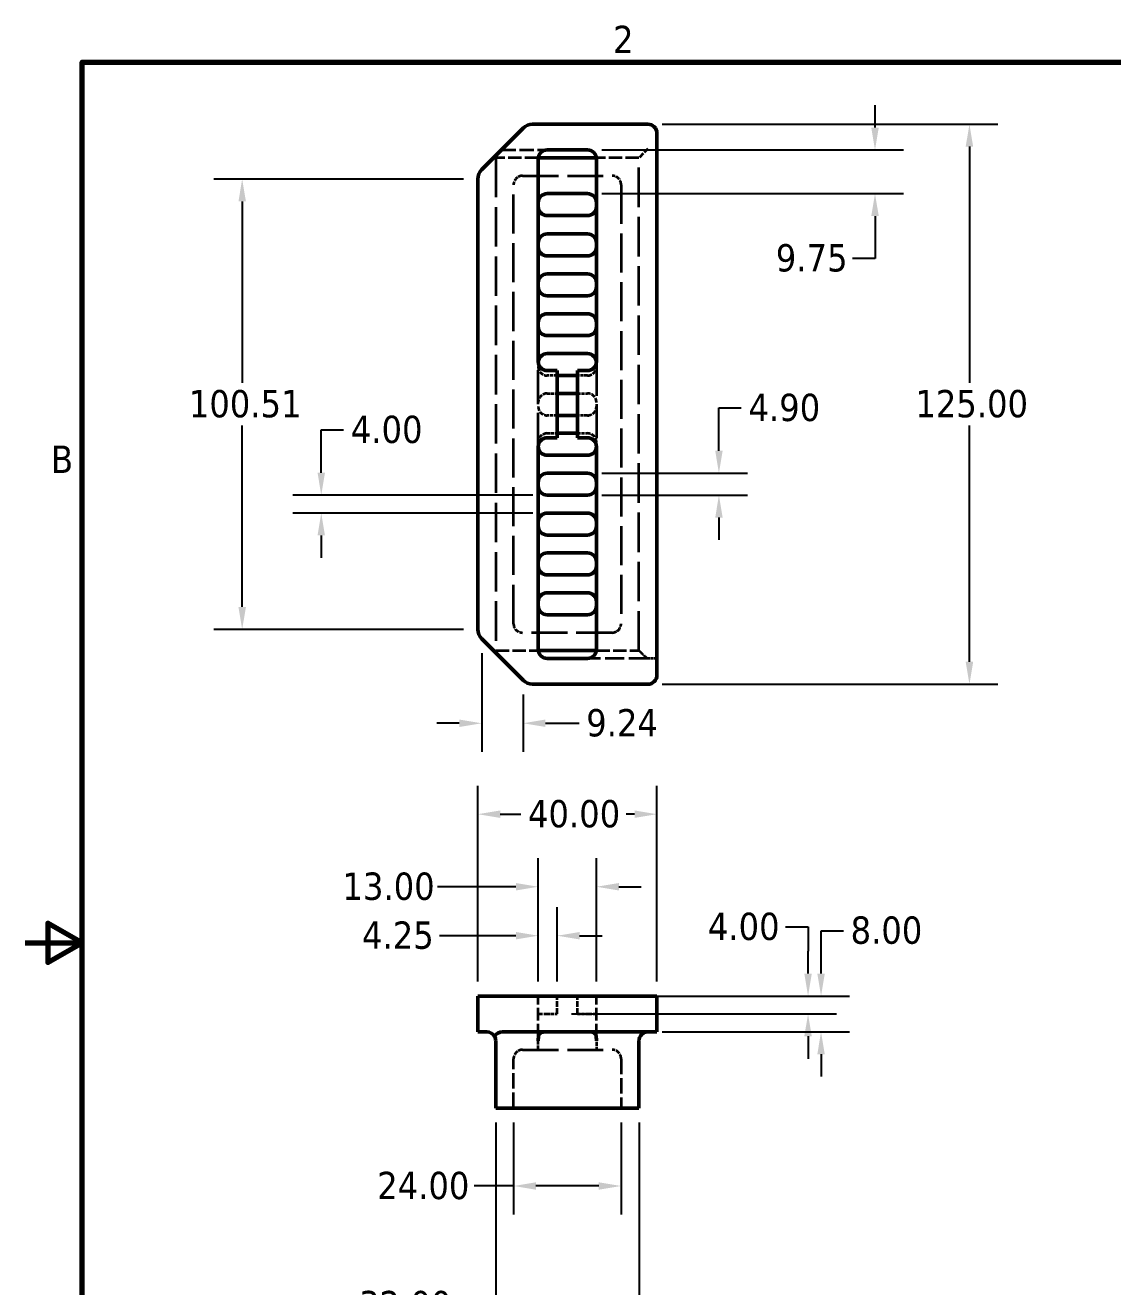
# Model space of a CAD drawing. Header units: millimetres. Extents: x 7 to 3404, y -138 to 425.
# Drawn here: x 6.6 to 249.5, y 139.1 to 420.7 of the extents above; entities that cross this region are included whole.
import ezdxf

# ---------------------------------------------------------------- set-up
doc = ezdxf.new("R2010")
doc.units = ezdxf.units.MM
doc.header["$LTSCALE"] = 2
doc.linetypes.add('DASHED', pattern=[0.2067, 0.1654, -0.0413])
for name, color, linetype, lineweight in [('Border (ANSI)', 7, 'Continuous', 70), ('Dimension (ANSI)', 7, 'Continuous', 25), ('Hidden (ANSI)', 7, 'DASHED', 35), ('Visible (ANSI)', 7, 'Continuous', 50)]:
    doc.layers.add(name, color=color, linetype=linetype, lineweight=lineweight)
doc.styles.add('Note Text (ANSI)', font='tahoma.ttf')
doc.dimstyles.new('1P13 - mm (ANSI)', dxfattribs={"dimscale": 2, "dimtxt": 3.048, "dimasz": 2.5, "dimexe": 3.175, "dimexo": 1.6002, "dimgap": 0.8, "dimtad": 0, "dimtih": 1, "dimtoh": 1, "dimrnd": 1e-08, "dimzin": 4, "dimdsep": 46, "dimtxsty": 'Note Text (ANSI)', "dimcen": 0.09, "dimdle": 10, "dimclrd": 256, "dimclre": 256, "dimclrt": 256, "dimadec": 1, "dimazin": 1, "dimtfac": 1, "dimtofl": 0, "dimtmove": 0, "dimatfit": 3, "dimfxl": 1, "dimtolj": 1, "dimtzin": 4, "dimlwd": -1, "dimlwe": -1, "dimarcsym": 0})

# ---------------------------------------------------------------- blocks, each defined once
blk = doc.blocks.new('Borders Default Border')
at = {"layer": 'Border (ANSI)', "flags": 128}
for points in [[(9.65, 9.65), (9.65, 206.25), (269.75, 206.25), (269.75, 9.65), (9.65, 9.65)], [(3.3, 107.95), (9.65, 107.95), (5.84, 110.15), (5.84, 105.75), (9.65, 107.95)]]:
    blk.add_lwpolyline(points, dxfattribs=at)
at = {"layer": 'Border (ANSI)', "char_height": 3.05, "attachment_point": 7, "style": 'Note Text (ANSI)'}
for s, insert in [('2', (68.93, 207.26)), ('B', (6.18, 160.4))]:
    blk.add_mtext(s, dxfattribs=dict(at, insert=insert))
blk = doc.blocks.new('*D12')
at = {"layer": 'Defpoints', "color": 0, "transparency": 16777216}
for p in [(145.66, 204.04), (145.66, 196.04), (184.31, 196.04)]:
    blk.add_point(p, dxfattribs=at)
at = {"layer": 'Dimension (ANSI)', "transparency": 16777216}
for p, q in [((184.31, 209.04), (184.31, 218.62)), ((184.31, 218.62), (189.31, 218.62)), ((148.86, 204.04), (190.66, 204.04)), ((148.86, 196.04), (190.66, 196.04)), ((184.31, 191.04), (184.31, 186.04))]:
    blk.add_line(p, q, dxfattribs=at)
for points in [[(183.48, 209.04), (185.14, 209.04), (184.31, 204.04)], [(183.48, 191.04), (185.14, 191.04), (184.31, 196.04)]]:
    blk.add_solid(points, dxfattribs=at)
at = {"layer": 'Dimension (ANSI)', "transparency": 16777216, "insert": (190.91, 221.8), "char_height": 6.096, "attachment_point": 1, "style": 'Note Text (ANSI)'}
blk.add_mtext('\\A1;8.00', dxfattribs=at)
blk = doc.blocks.new('*D13')
at = {"layer": 'Defpoints', "color": 0, "transparency": 16777216}
for p in [(125.41, 204.04), (181.41, 204.04), (125.41, 200.04)]:
    blk.add_point(p, dxfattribs=at)
at = {"layer": 'Dimension (ANSI)', "transparency": 16777216}
for p, q in [((176.41, 219.46), (181.41, 219.46)), ((181.41, 219.46), (181.41, 214.04)), ((181.41, 209.04), (181.41, 214.04)), ((128.61, 204.04), (187.76, 204.04)), ((128.61, 200.04), (187.76, 200.04)), ((181.41, 195.04), (181.41, 190.04))]:
    blk.add_line(p, q, dxfattribs=at)
for points in [[(180.57, 209.04), (182.24, 209.04), (181.41, 204.04)], [(180.57, 195.04), (182.24, 195.04), (181.41, 200.04)]]:
    blk.add_solid(points, dxfattribs=at)
at = {"layer": 'Dimension (ANSI)', "transparency": 16777216, "insert": (159.04, 222.64), "char_height": 6.096, "attachment_point": 1, "style": 'Note Text (ANSI)'}
blk.add_mtext('\\A1;4.00', dxfattribs=at)
blk = doc.blocks.new('*D14')
at = {"layer": 'Defpoints', "color": 0, "transparency": 16777216}
for p in [(147.66, 244.62), (107.66, 204.04), (147.66, 204.04)]:
    blk.add_point(p, dxfattribs=at)
at = {"layer": 'Dimension (ANSI)', "transparency": 16777216}
for p, q in [((107.66, 207.24), (107.66, 250.97)), ((147.66, 207.24), (147.66, 250.97)), ((112.66, 244.62), (117.27, 244.62)), ((142.66, 244.62), (140.81, 244.62))]:
    blk.add_line(p, q, dxfattribs=at)
for points in [[(112.66, 245.46), (112.66, 243.79), (107.66, 244.62)], [(142.66, 245.46), (142.66, 243.79), (147.66, 244.62)]]:
    blk.add_solid(points, dxfattribs=at)
at = {"layer": 'Dimension (ANSI)', "transparency": 16777216, "insert": (118.87, 247.79), "char_height": 6.096, "attachment_point": 1, "style": 'Note Text (ANSI)'}
blk.add_mtext('\\A1;40.00', dxfattribs=at)
blk = doc.blocks.new('*D15')
at = {"layer": 'Defpoints', "color": 0, "transparency": 16777216}
for p in [(115.66, 179.04), (139.66, 179.04), (139.66, 161.63)]:
    blk.add_point(p, dxfattribs=at)
at = {"layer": 'Dimension (ANSI)', "transparency": 16777216}
for p, q in [((115.66, 175.84), (115.66, 155.28)), ((139.66, 175.84), (139.66, 155.28)), ((115.66, 161.63), (106.86, 161.63)), ((134.66, 161.63), (120.66, 161.63))]:
    blk.add_line(p, q, dxfattribs=at)
for points in [[(120.66, 162.46), (120.66, 160.8), (115.66, 161.63)], [(134.66, 162.46), (134.66, 160.8), (139.66, 161.63)]]:
    blk.add_solid(points, dxfattribs=at)
at = {"layer": 'Dimension (ANSI)', "transparency": 16777216, "insert": (85.2, 164.8), "char_height": 6.096, "attachment_point": 1, "style": 'Note Text (ANSI)'}
blk.add_mtext('\\A1;24.00', dxfattribs=at)
blk = doc.blocks.new('*D16')
at = {"layer": 'Defpoints', "color": 0, "transparency": 16777216}
for p in [(111.66, 179.04), (143.66, 179.04), (143.66, 135.04)]:
    blk.add_point(p, dxfattribs=at)
at = {"layer": 'Dimension (ANSI)', "transparency": 16777216}
for p, q in [((111.66, 175.84), (111.66, 128.69)), ((143.66, 175.84), (143.66, 128.69)), ((111.66, 135.04), (102.88, 135.04)), ((138.66, 135.04), (116.66, 135.04))]:
    blk.add_line(p, q, dxfattribs=at)
for points in [[(116.66, 135.87), (116.66, 134.2), (111.66, 135.04)], [(138.66, 135.87), (138.66, 134.2), (143.66, 135.04)]]:
    blk.add_solid(points, dxfattribs=at)
at = {"layer": 'Dimension (ANSI)', "transparency": 16777216, "insert": (81.17, 138.21), "char_height": 6.096, "attachment_point": 1, "style": 'Note Text (ANSI)'}
blk.add_mtext('\\A1;32.00', dxfattribs=at)
blk = doc.blocks.new('*D17')
at = {"layer": 'Defpoints', "color": 0, "transparency": 16777216}
for p in [(134.16, 228.43), (121.16, 204.04), (134.16, 204.04)]:
    blk.add_point(p, dxfattribs=at)
at = {"layer": 'Dimension (ANSI)', "transparency": 16777216}
for p, q in [((121.16, 207.24), (121.16, 234.78)), ((134.16, 207.24), (134.16, 234.78)), ((116.16, 228.43), (98.63, 228.43)), ((139.16, 228.43), (144.16, 228.43))]:
    blk.add_line(p, q, dxfattribs=at)
for points in [[(116.16, 229.26), (116.16, 227.59), (121.16, 228.43)], [(139.16, 229.26), (139.16, 227.59), (134.16, 228.43)]]:
    blk.add_solid(points, dxfattribs=at)
at = {"layer": 'Dimension (ANSI)', "transparency": 16777216, "insert": (77.45, 231.6), "char_height": 6.096, "attachment_point": 1, "style": 'Note Text (ANSI)'}
blk.add_mtext('\\A1;13.00', dxfattribs=at)
blk = doc.blocks.new('*D18')
at = {"layer": 'Defpoints', "color": 0, "transparency": 16777216}
for p in [(145.66, 398.64), (145.66, 273.64), (217.45, 273.64)]:
    blk.add_point(p, dxfattribs=at)
at = {"layer": 'Dimension (ANSI)', "transparency": 16777216}
for p, q in [((148.86, 398.64), (223.8, 398.64)), ((217.45, 393.64), (217.45, 340.92)), ((217.45, 278.64), (217.45, 331.37)), ((148.86, 273.64), (223.8, 273.64))]:
    blk.add_line(p, q, dxfattribs=at)
for points in [[(216.61, 393.64), (218.28, 393.64), (217.45, 398.64)], [(216.61, 278.64), (218.28, 278.64), (217.45, 273.64)]]:
    blk.add_solid(points, dxfattribs=at)
at = {"layer": 'Dimension (ANSI)', "transparency": 16777216, "insert": (205.37, 339.32), "char_height": 6.096, "attachment_point": 1, "style": 'Note Text (ANSI)'}
blk.add_mtext('\\A1;125.00', dxfattribs=at)
blk = doc.blocks.new('*D19')
at = {"layer": 'Defpoints', "color": 0, "transparency": 16777216}
for p in [(121.16, 217.5), (121.16, 204.04), (125.41, 204.04)]:
    blk.add_point(p, dxfattribs=at)
at = {"layer": 'Dimension (ANSI)', "transparency": 16777216}
for p, q in [((121.16, 207.24), (121.16, 223.85)), ((125.41, 207.24), (125.41, 223.85)), ((116.16, 217.5), (99.08, 217.5)), ((130.41, 217.5), (135.41, 217.5))]:
    blk.add_line(p, q, dxfattribs=at)
for points in [[(116.16, 218.33), (116.16, 216.67), (121.16, 217.5)], [(130.41, 218.33), (130.41, 216.67), (125.41, 217.5)]]:
    blk.add_solid(points, dxfattribs=at)
at = {"layer": 'Dimension (ANSI)', "transparency": 16777216, "insert": (81.81, 220.68), "char_height": 6.096, "attachment_point": 1, "style": 'Note Text (ANSI)'}
blk.add_mtext('\\A1;4.25', dxfattribs=at)
blk = doc.blocks.new('*D20')
at = {"layer": 'Defpoints', "color": 0, "transparency": 16777216}
for p in [(107.66, 386.4), (55.05, 285.88), (107.66, 285.88)]:
    blk.add_point(p, dxfattribs=at)
at = {"layer": 'Dimension (ANSI)', "transparency": 16777216}
for p, q in [((104.46, 386.4), (48.7, 386.4)), ((55.05, 381.4), (55.05, 340.91)), ((55.05, 290.88), (55.05, 331.37)), ((104.46, 285.88), (48.7, 285.88))]:
    blk.add_line(p, q, dxfattribs=at)
for points in [[(54.22, 381.4), (55.89, 381.4), (55.05, 386.4)], [(54.22, 290.88), (55.89, 290.88), (55.05, 285.88)]]:
    blk.add_solid(points, dxfattribs=at)
at = {"layer": 'Dimension (ANSI)', "transparency": 16777216, "insert": (43.14, 339.31), "char_height": 6.096, "attachment_point": 1, "style": 'Note Text (ANSI)'}
blk.add_mtext('\\A1;100.51', dxfattribs=at)
blk = doc.blocks.new('*D21')
at = {"layer": 'Defpoints', "color": 0, "transparency": 16777216}
for p in [(132.16, 320.74), (132.16, 315.84), (161.51, 315.84)]:
    blk.add_point(p, dxfattribs=at)
at = {"layer": 'Dimension (ANSI)', "transparency": 16777216}
for p, q in [((161.51, 325.74), (161.51, 335.3)), ((161.51, 335.3), (166.51, 335.3)), ((135.36, 320.74), (167.86, 320.74)), ((135.36, 315.84), (167.86, 315.84)), ((161.51, 310.84), (161.51, 305.84))]:
    blk.add_line(p, q, dxfattribs=at)
for points in [[(160.68, 325.74), (162.34, 325.74), (161.51, 320.74)], [(160.68, 310.84), (162.34, 310.84), (161.51, 315.84)]]:
    blk.add_solid(points, dxfattribs=at)
at = {"layer": 'Dimension (ANSI)', "transparency": 16777216, "insert": (168.11, 338.48), "char_height": 6.096, "attachment_point": 1, "style": 'Note Text (ANSI)'}
blk.add_mtext('\\A1;4.90', dxfattribs=at)
blk = doc.blocks.new('*D22')
at = {"layer": 'Defpoints', "color": 0, "transparency": 16777216}
for p in [(123.16, 315.84), (72.71, 311.84), (123.16, 311.84)]:
    blk.add_point(p, dxfattribs=at)
at = {"layer": 'Dimension (ANSI)', "transparency": 16777216}
for p, q in [((72.71, 320.84), (72.71, 330.4)), ((72.71, 330.4), (77.71, 330.4)), ((119.96, 315.84), (66.36, 315.84)), ((119.96, 311.84), (66.36, 311.84)), ((72.71, 306.84), (72.71, 301.84))]:
    blk.add_line(p, q, dxfattribs=at)
for points in [[(71.88, 320.84), (73.54, 320.84), (72.71, 315.84)], [(71.88, 306.84), (73.54, 306.84), (72.71, 311.84)]]:
    blk.add_solid(points, dxfattribs=at)
at = {"layer": 'Dimension (ANSI)', "transparency": 16777216, "insert": (79.31, 333.58), "char_height": 6.096, "attachment_point": 1, "style": 'Note Text (ANSI)'}
blk.add_mtext('\\A1;4.00', dxfattribs=at)
blk = doc.blocks.new('*D23')
at = {"layer": 'Defpoints', "color": 0, "transparency": 16777216}
for p in [(132.16, 392.89), (132.16, 383.14), (196.36, 383.14)]:
    blk.add_point(p, dxfattribs=at)
at = {"layer": 'Dimension (ANSI)', "transparency": 16777216}
for p, q in [((196.36, 397.89), (196.36, 402.89)), ((135.36, 392.89), (202.71, 392.89)), ((135.36, 383.14), (202.71, 383.14)), ((196.36, 378.14), (196.36, 368.7)), ((196.36, 368.7), (191.36, 368.7))]:
    blk.add_line(p, q, dxfattribs=at)
for points in [[(195.53, 397.89), (197.2, 397.89), (196.36, 392.89)], [(195.53, 378.14), (197.2, 378.14), (196.36, 383.14)]]:
    blk.add_solid(points, dxfattribs=at)
at = {"layer": 'Dimension (ANSI)', "transparency": 16777216, "insert": (174.21, 371.87), "char_height": 6.096, "attachment_point": 1, "style": 'Note Text (ANSI)'}
blk.add_mtext('\\A1;9.75', dxfattribs=at)
blk = doc.blocks.new('*D25')
at = {"layer": 'Defpoints', "color": 0, "transparency": 16777216}
for p in [(108.54, 283.76), (117.78, 274.52), (108.54, 264.92)]:
    blk.add_point(p, dxfattribs=at)
at = {"layer": 'Dimension (ANSI)', "transparency": 16777216}
for p, q in [((108.54, 280.56), (108.54, 258.57)), ((117.78, 271.32), (117.78, 258.57)), ((103.54, 264.92), (98.54, 264.92)), ((122.78, 264.92), (130.28, 264.92))]:
    blk.add_line(p, q, dxfattribs=at)
for points in [[(103.54, 265.75), (103.54, 264.09), (108.54, 264.92)], [(122.78, 265.75), (122.78, 264.09), (117.78, 264.92)]]:
    blk.add_solid(points, dxfattribs=at)
at = {"layer": 'Dimension (ANSI)', "transparency": 16777216, "insert": (131.88, 268.09), "char_height": 6.096, "attachment_point": 1, "style": 'Note Text (ANSI)'}
blk.add_mtext('\\A1;9.24', dxfattribs=at)

msp = doc.modelspace()

# ---------------------------------------------------------------- linework, layer by layer
at = {"layer": 'Hidden (ANSI)', "ltscale": 9.76147}
for p, q in [((112.907, 392.892), (123.157, 392.892)), ((123.157, 196.022), (112.907, 196.022))]:
    msp.add_line(p, q, dxfattribs=at)
at = {"layer": 'Hidden (ANSI)', "ltscale": 3.638059}
msp.add_line((145.657, 393.142), (143.657, 391.142), dxfattribs=at)
at = {"layer": 'Hidden (ANSI)', "ltscale": 26.608612}
for p, q in [((111.657, 391.142), (111.657, 281.142)), ((143.657, 281.142), (143.657, 391.142))]:
    msp.add_line(p, q, dxfattribs=at)
at = {"layer": 'Hidden (ANSI)', "ltscale": 9.062206}
for p, q in [((121.172, 391.142), (111.657, 391.142)), ((134.141, 281.142), (143.657, 281.142))]:
    msp.add_line(p, q, dxfattribs=at)
at = {"layer": 'Hidden (ANSI)', "ltscale": 9.062148}
for p, q in [((143.657, 391.142), (134.141, 391.142)), ((111.657, 281.142), (121.172, 281.142))]:
    msp.add_line(p, q, dxfattribs=at)
at = {"layer": 'Hidden (ANSI)', "ltscale": 24.189648}
for p, q in [((117.657, 387.142), (137.657, 387.142)), ((137.657, 285.142), (117.657, 285.142)), ((117.657, 192.038), (137.657, 192.038))]:
    msp.add_line(p, q, dxfattribs=at)
at = {"layer": 'Hidden (ANSI)', "ltscale": 26.339838}
for p, q in [((115.657, 287.142), (115.657, 385.142)), ((139.657, 385.142), (139.657, 287.142))]:
    msp.add_line(p, q, dxfattribs=at)
at = {"layer": 'Hidden (ANSI)', "ltscale": 22.980164}
for p, q in [((121.157, 326.642), (121.157, 345.642)), ((134.157, 345.642), (134.157, 326.642))]:
    msp.add_line(p, q, dxfattribs=at)
at = {"layer": 'Hidden (ANSI)', "ltscale": 2.142684}
for p, q in [((125.407, 342.542), (123.157, 342.542)), ((132.157, 342.542), (129.907, 342.542)), ((123.157, 338.542), (125.407, 338.542)), ((129.907, 338.542), (132.157, 338.542)), ((125.407, 333.642), (123.157, 333.642)), ((132.157, 333.642), (129.907, 333.642)), ((123.157, 329.642), (125.407, 329.642)), ((129.907, 329.642), (132.157, 329.642)), ((123.157, 200.038), (125.407, 200.038)), ((129.907, 200.038), (132.157, 200.038))]:
    msp.add_line(p, q, dxfattribs=at)
at = {"layer": 'Hidden (ANSI)', "ltscale": 1.000103}
msp.add_line((111.657, 281.142), (111.407, 280.892), dxfattribs=at)
at = {"layer": 'Hidden (ANSI)', "ltscale": 12.856602}
msp.add_line((145.657, 279.392), (132.157, 279.392), dxfattribs=at)
at = {"layer": 'Hidden (ANSI)', "ltscale": 1.904597}
msp.add_line((147.657, 279.392), (145.657, 279.392), dxfattribs=at)
at = {"layer": 'Hidden (ANSI)', "ltscale": 8.601275}
for p, q in [((121.157, 195.006), (121.157, 204.038)), ((134.157, 195.006), (134.157, 204.038))]:
    msp.add_line(p, q, dxfattribs=at)
at = {"layer": 'Hidden (ANSI)', "ltscale": 3.809293}
for p, q in [((125.407, 200.038), (125.407, 204.038)), ((129.907, 200.038), (129.907, 204.038))]:
    msp.add_line(p, q, dxfattribs=at)
at = {"layer": 'Hidden (ANSI)', "ltscale": 2.991791}
for p, q in [((121.157, 200.038), (123.157, 200.038)), ((132.157, 200.038), (134.157, 200.038))]:
    msp.add_line(p, q, dxfattribs=at)
at = {"layer": 'Hidden (ANSI)', "ltscale": 0.014839}
for p, q in [((112.907, 196.022), (112.907, 196.038)), ((121.172, 194.038), (121.172, 194.053))]:
    msp.add_line(p, q, dxfattribs=at)
at = {"layer": 'Hidden (ANSI)', "ltscale": 0.237987}
msp.add_line((112.907, 196.038), (113.157, 196.038), dxfattribs=at)
at = {"layer": 'Hidden (ANSI)', "ltscale": 2.826704}
for p, q in [((121.157, 192.038), (121.157, 195.006)), ((134.157, 195.006), (134.157, 192.038))]:
    msp.add_line(p, q, dxfattribs=at)
at = {"layer": 'Hidden (ANSI)', "ltscale": 10.475731}
for p, q in [((115.657, 179.038), (115.657, 190.038)), ((139.657, 190.038), (139.657, 179.038))]:
    msp.add_line(p, q, dxfattribs=at)
at = {"layer": 'Hidden (ANSI)', "ltscale": 2.991791}
for centre, start, end in [((117.657, 385.142), 90, 180), ((137.657, 385.142), 0, 90), ((123.157, 344.542), 180, 270), ((132.157, 344.542), 270, 0), ((123.157, 336.542), 90, 180), ((132.157, 336.542), 0, 90), ((123.157, 335.642), 180, 270), ((132.157, 335.642), 270, 0), ((123.157, 327.642), 90, 180), ((132.157, 327.642), 0, 90), ((117.657, 287.142), 180, 270), ((137.657, 287.142), 270, 0), ((117.657, 190.038), 90, 180), ((137.657, 190.038), 0, 90)]:
    msp.add_arc(centre, 2, start, end, dxfattribs=at)
at = {"layer": 'Hidden (ANSI)', "ltscale": 0.095175}
for centre, start, end in [((123.157, 345.442), 177.13402, 180), ((132.157, 345.442), 0, 2.86598)]:
    msp.add_arc(centre, 2, start, end, dxfattribs=at)
at = {"layer": 'Hidden (ANSI)', "ltscale": 0.047522}
for centre, start, end in [((123.157, 326.742), 180, 181.43254), ((132.157, 326.742), 358.56746, 0)]:
    msp.add_arc(centre, 2, start, end, dxfattribs=at)
at = {"layer": 'Hidden (ANSI)', "ltscale": 2.310223}
msp.add_arc((113.157, 194.053), 2, 97.18076, 151.30281, dxfattribs=at)
at = {"layer": 'Hidden (ANSI)', "ltscale": 0.992593}
msp.add_open_spline([(111.657, 391.142), (111.656, 391.142), (111.649, 391.147), (111.619, 391.176), (111.588, 391.206), (111.507, 391.285), (111.458, 391.333), (111.402, 391.387)], degree=3, knots=[2.64092529, 2.64092529, 2.64092529, 2.64092529, 2.66693435, 2.66693435, 2.70542433, 2.70542433, 2.74160045, 2.74160045, 2.74160045, 2.74160045], dxfattribs=at)
at = {"layer": 'Hidden (ANSI)', "ltscale": 3.487703}
msp.add_open_spline([(143.657, 281.142), (143.657, 281.142), (143.664, 281.136), (143.694, 281.107), (143.725, 281.077), (143.851, 280.955), (143.979, 280.829), (144.334, 280.482), (144.6, 280.221), (144.989, 279.851), (145.117, 279.731), (145.304, 279.572), (145.364, 279.522), (145.461, 279.457), (145.494, 279.438), (145.567, 279.405), (145.607, 279.392), (145.657, 279.392)], degree=3, knots=[2.64092529, 2.64092529, 2.64092529, 2.64092529, 2.66693435, 2.66693435, 2.70542433, 2.70542433, 2.7824043, 2.7824043, 2.90171673, 2.90171673, 2.96137294, 2.96137294, 2.99120104, 2.99120104, 3.0061151, 3.0061151, 3.02102915, 3.02102915, 3.02102915, 3.02102915], dxfattribs=at)
at = {"layer": 'Hidden (ANSI)', "ltscale": 0.962459}
for points, knots in [([(121.172, 194.038), (121.172, 194.311), (121.162, 194.601), (121.157, 194.911), (121.157, 194.959), (121.157, 195.006)], [1.314321376, 1.314321376, 1.314321376, 1.314321376, 1.396440618, 1.396440618, 1.411700735, 1.411700735, 1.411700735, 1.411700735]), ([(134.157, 195.006), (134.157, 194.959), (134.156, 194.911), (134.151, 194.601), (134.141, 194.311), (134.141, 194.038)], [0.340727766, 0.340727766, 0.340727766, 0.340727766, 0.355987884, 0.355987884, 0.438107125, 0.438107125, 0.438107125, 0.438107125])]:
    msp.add_open_spline(points, degree=3, knots=knots, dxfattribs=at)
at = {"layer": 'Hidden (ANSI)', "ltscale": 3.801475}
for points, knots in [([(123.157, 196.038), (122.873, 196.038), (122.574, 196.033), (122.041, 195.976), (121.808, 195.921), (121.488, 195.719), (121.367, 195.556), (121.242, 195.208), (121.21, 194.996), (121.176, 194.535), (121.172, 194.286), (121.172, 194.053)], [0, 0, 0, 0, 0.0851006, 0.0851006, 0.17020121, 0.17020121, 0.24465203, 0.24465203, 0.31446008, 0.31446008, 0.38426813, 0.38426813, 0.38426813, 0.38426813]), ([(134.141, 194.038), (134.141, 194.27), (134.137, 194.519), (134.103, 194.98), (134.071, 195.192), (133.947, 195.54), (133.825, 195.704), (133.505, 195.905), (133.272, 195.961), (132.74, 196.017), (132.44, 196.022), (132.157, 196.022)], [1.15280439, 1.15280439, 1.15280439, 1.15280439, 1.22261244, 1.22261244, 1.29242049, 1.29242049, 1.36687131, 1.36687131, 1.45197191, 1.45197191, 1.53707252, 1.53707252, 1.53707252, 1.53707252])]:
    msp.add_open_spline(points, degree=3, knots=knots, dxfattribs=at)
at = {"layer": 'Hidden (ANSI)', "ltscale": 0.613543}
msp.add_open_spline([(132.157, 196.038), (132.366, 196.038), (132.583, 196.035), (132.79, 196.022)], degree=3, dxfattribs=at)
at = {"layer": 'Hidden (ANSI)', "ltscale": 0.262029}
msp.add_open_spline([(145.407, 196.022), (145.414, 196.023), (145.422, 196.024), (145.461, 196.028), (145.494, 196.031), (145.567, 196.036), (145.607, 196.038), (145.657, 196.038)], degree=3, knots=[2.987716587, 2.987716587, 2.987716587, 2.987716587, 2.991201043, 2.991201043, 3.006115096, 3.006115096, 3.021029149, 3.021029149, 3.021029149, 3.021029149], dxfattribs=at)
at = {"layer": 'Visible (ANSI)'}
for p, q in [((108.535, 388.52), (117.778, 397.763)), ((145.657, 398.642), (119.899, 398.642)), ((147.657, 275.642), (147.657, 396.642)), ((123.157, 392.892), (132.157, 392.892)), ((121.157, 345.642), (121.157, 390.892)), ((134.141, 391.142), (121.172, 391.142)), ((134.157, 390.892), (134.157, 345.642)), ((107.657, 386.399), (107.657, 285.884)), ((123.157, 383.142), (132.157, 383.142)), ((132.157, 378.242), (123.157, 378.242)), ((123.157, 374.142), (132.157, 374.142)), ((132.157, 369.242), (123.157, 369.242)), ((123.157, 365.242), (132.157, 365.242)), ((132.157, 360.342), (123.157, 360.342)), ((123.157, 356.342), (132.157, 356.342)), ((132.157, 351.442), (123.157, 351.442)), ((123.157, 347.442), (132.157, 347.442)), ((125.407, 343.642), (123.157, 343.642)), ((125.407, 328.642), (125.407, 343.642)), ((129.907, 343.642), (129.907, 328.642)), ((132.157, 343.642), (129.907, 343.642)), ((129.907, 342.542), (125.407, 342.542)), ((125.407, 338.542), (129.907, 338.542)), ((129.907, 333.642), (125.407, 333.642)), ((125.407, 329.642), (129.907, 329.642)), ((123.157, 328.642), (125.407, 328.642)), ((129.907, 328.642), (132.157, 328.642)), ((121.157, 281.392), (121.157, 326.642)), ((132.157, 324.742), (123.157, 324.742)), ((134.157, 326.642), (134.157, 281.392)), ((123.157, 320.742), (132.157, 320.742)), ((132.157, 315.842), (123.157, 315.842)), ((123.157, 311.842), (132.157, 311.842)), ((132.157, 306.942), (123.157, 306.942)), ((123.157, 302.942), (132.157, 302.942)), ((132.157, 298.042), (123.157, 298.042)), ((123.157, 294.042), (132.157, 294.042)), ((132.157, 289.142), (123.157, 289.142)), ((117.778, 274.52), (108.535, 283.763)), ((121.172, 281.142), (134.141, 281.142)), ((132.157, 279.392), (123.157, 279.392)), ((119.899, 273.642), (145.657, 273.642)), ((107.657, 204.038), (108.535, 204.038)), ((107.657, 204.038), (107.657, 196.038)), ((117.778, 204.038), (108.535, 204.038)), ((117.778, 204.038), (119.899, 204.038)), ((119.899, 204.038), (145.657, 204.038)), ((145.657, 204.038), (147.657, 204.038)), ((147.657, 196.038), (147.657, 204.038)), ((108.535, 196.038), (107.657, 196.038)), ((108.535, 196.038), (109.657, 196.038)), ((113.157, 196.038), (117.778, 196.038)), ((119.899, 196.038), (117.778, 196.038)), ((119.899, 196.038), (145.657, 196.038)), ((123.157, 196.022), (147.657, 196.022)), ((147.657, 196.038), (145.657, 196.038)), ((147.657, 196.022), (147.657, 196.038)), ((111.657, 194.038), (111.657, 179.038)), ((134.141, 194.038), (134.141, 194.053)), ((143.657, 194.038), (143.657, 179.038)), ((143.657, 179.038), (111.657, 179.038))]:
    msp.add_line(p, q, dxfattribs=at)
for centre, radius, start, end in [((119.899, 395.642), 3, 90, 135), ((145.657, 396.642), 2, 0, 90), ((123.157, 390.892), 2, 90, 180), ((132.157, 390.892), 2, 0, 90), ((110.657, 386.399), 3, 135, 180), ((123.157, 381.142), 2, 90, 180), ((132.157, 381.142), 2, 0, 90), ((123.157, 380.242), 2, 180, 270), ((132.157, 380.242), 2, 270, 0), ((123.157, 372.142), 2, 90, 180), ((132.157, 372.142), 2, 0, 90), ((123.157, 371.242), 2, 180, 270), ((132.157, 371.242), 2, 270, 0), ((123.157, 363.242), 2, 90, 180), ((132.157, 363.242), 2, 0, 90), ((123.157, 362.342), 2, 180, 270), ((132.157, 362.342), 2, 270, 0), ((123.157, 354.342), 2, 90, 180), ((132.157, 354.342), 2, 0, 90), ((123.157, 353.442), 2, 180, 270), ((132.157, 353.442), 2, 270, 0), ((123.157, 345.442), 2, 90, 177.13402), ((132.157, 345.442), 2, 2.86598, 90), ((123.157, 345.642), 2, 180, 270), ((132.157, 345.642), 2, 270, 0), ((123.157, 326.642), 2, 90, 180), ((123.157, 326.742), 2, 181.43254, 270), ((132.157, 326.642), 2, 0, 90), ((132.157, 326.742), 2, 270, 358.56746), ((123.157, 318.742), 2, 90, 180), ((132.157, 318.742), 2, 0, 90), ((123.157, 317.842), 2, 180, 270), ((132.157, 317.842), 2, 270, 0), ((123.157, 309.842), 2, 90, 180), ((132.157, 309.842), 2, 0, 90), ((123.157, 308.942), 2, 180, 270), ((132.157, 308.942), 2, 270, 0), ((123.157, 300.942), 2, 90, 180), ((132.157, 300.942), 2, 0, 90), ((123.157, 300.042), 2, 180, 270), ((132.157, 300.042), 2, 270, 0), ((123.157, 292.042), 2, 90, 180), ((132.157, 292.042), 2, 0, 90), ((123.157, 291.142), 2, 180, 270), ((132.157, 291.142), 2, 270, 0), ((110.657, 285.884), 3, 180, 225), ((123.157, 281.392), 2, 180, 270), ((132.157, 281.392), 2, 270, 0), ((119.899, 276.642), 3, 225, 270), ((145.657, 275.642), 2, 270, 0), ((109.657, 194.038), 2, 28.95502, 90), ((113.157, 194.038), 2, 90, 151.04498), ((109.657, 194.038), 2, 0, 28.95502), ((145.657, 194.038), 2, 179.55061, 180)]:
    msp.add_arc(centre, radius, start, end, dxfattribs=at)
for points, knots in [([(121.172, 194.038), (121.172, 194.27), (121.176, 194.519), (121.21, 194.98), (121.242, 195.192), (121.367, 195.54), (121.488, 195.704), (121.808, 195.905), (122.041, 195.961), (122.574, 196.017), (122.873, 196.022), (123.157, 196.022)], [1.15280439, 1.15280439, 1.15280439, 1.15280439, 1.22261244, 1.22261244, 1.29242049, 1.29242049, 1.36687131, 1.36687131, 1.45197191, 1.45197191, 1.53707252, 1.53707252, 1.53707252, 1.53707252]), ([(132.79, 196.022), (132.863, 196.018), (132.936, 196.012), (133.272, 195.976), (133.505, 195.921), (133.825, 195.719), (133.947, 195.556), (134.071, 195.208), (134.103, 194.996), (134.137, 194.535), (134.141, 194.286), (134.141, 194.053)], [0.06269544, 0.06269544, 0.06269544, 0.06269544, 0.0851006, 0.0851006, 0.17020121, 0.17020121, 0.24465203, 0.24465203, 0.31446008, 0.31446008, 0.38426813, 0.38426813, 0.38426813, 0.38426813]), ([(143.657, 194.053), (143.657, 194.141), (143.664, 194.229), (143.694, 194.445), (143.725, 194.573), (143.851, 194.934), (143.979, 195.149), (144.334, 195.575), (144.6, 195.759), (144.989, 195.928), (145.117, 195.967), (145.297, 196.006), (145.35, 196.015), (145.407, 196.022)], [2.64092529, 2.64092529, 2.64092529, 2.64092529, 2.66693435, 2.66693435, 2.70542433, 2.70542433, 2.7824043, 2.7824043, 2.90171673, 2.90171673, 2.96137294, 2.96137294, 2.98771659, 2.98771659, 2.98771659, 2.98771659])]:
    msp.add_open_spline(points, degree=3, knots=knots, dxfattribs=at)

# ---------------------------------------------------------------- block references
at = {"xscale": 2, "yscale": 2, "zscale": 2}
msp.add_blockref('Borders Default Border', (0, 0), dxfattribs=at)

# ---------------------------------------------------------------- dimensions: what is measured, and where the dimension line sits
at = {"layer": 'Dimension (ANSI)'}
for base, p1, p2, angle, override, picture, middle in [((196.363, 383.142), (132.157, 392.892), (132.157, 383.142), 270, {"dimgap": 0.8, "dimdec": 2, "dimtol": 0, "dimlim": 0, "dimtp": 0, "dimtm": 0, "dimtdec": 2, "dimatfit": 1}, '*D23', (181.985, 368.696)), ((217.447, 273.642), (145.657, 398.642), (145.657, 273.642), 90, {"dimgap": 0.8, "dimdec": 2, "dimtol": 0, "dimlim": 0, "dimtp": 0, "dimtm": 0, "dimtdec": 2, "dimatfit": 1}, '*D18', (217.447, 336.142)), ((55.0521, 285.8843), (107.6566, 386.399), (107.6566, 285.8843), 90, {"dimgap": 0.8, "dimdec": 2, "dimtol": 0, "dimlim": 0, "dimtp": 0, "dimtm": 0, "dimtdec": 2, "dimatfit": 1}, '*D20', (55.0521, 336.1416)), ((161.509, 315.842), (132.157, 320.742), (132.157, 315.842), 90, {"dimgap": 0.8, "dimdec": 2, "dimtol": 0, "dimlim": 0, "dimtp": 0, "dimtm": 0, "dimtdec": 2, "dimatfit": 1}, '*D21', (175.992, 335.303)), ((72.711, 311.842), (123.157, 315.842), (123.157, 311.842), 90, {"dimgap": 0.8, "dimdec": 2, "dimtol": 0, "dimlim": 0, "dimtp": 0, "dimtm": 0, "dimtdec": 2, "dimatfit": 1}, '*D22', (87.194, 330.403)), ((108.535, 264.921), (117.778, 274.52), (108.535, 283.763), 180, {"dimgap": 0.8, "dimtih": 0, "dimtoh": 0, "dimdec": 2, "dimtol": 0, "dimlim": 0, "dimtp": 0, "dimtm": 0, "dimtdec": 2, "dimatfit": 1}, '*D25', (139.775, 264.921)), ((147.657, 244.622), (107.657, 204.038), (147.657, 204.038), 180, {"dimgap": 0.8, "dimtih": 0, "dimtoh": 0, "dimdec": 2, "dimtol": 0, "dimlim": 0, "dimtp": 0, "dimtm": 0, "dimtdec": 2, "dimatfit": 1}, '*D14', (129.038, 244.622)), ((134.157, 228.428), (121.157, 204.038), (134.157, 204.038), 180, {"dimgap": 0.8, "dimtih": 0, "dimtoh": 0, "dimdec": 2, "dimtol": 0, "dimlim": 0, "dimtp": 0, "dimtm": 0, "dimtdec": 2, "dimatfit": 1}, '*D17', (87.236, 228.428)), ((181.407, 204.038), (125.407, 200.038), (125.407, 204.038), 90, {"dimgap": 0.8, "dimdec": 2, "dimtol": 0, "dimlim": 0, "dimtp": 0, "dimtm": 0, "dimtdec": 2, "dimtmove": 1, "dimatfit": 1}, '*D13', (181.102, 219.464)), ((184.31, 196.038), (145.657, 204.038), (145.657, 196.038), 270, {"dimgap": 0.8, "dimdec": 2, "dimtol": 0, "dimlim": 0, "dimtp": 0, "dimtm": 0, "dimtdec": 2, "dimatfit": 1}, '*D12', (198.724, 218.617)), ((143.657, 135.038), (111.657, 179.038), (143.657, 179.038), 180, {"dimgap": 0.8, "dimtih": 0, "dimtoh": 0, "dimdec": 2, "dimtol": 0, "dimlim": 0, "dimtp": 0, "dimtm": 0, "dimtdec": 2, "dimatfit": 2}, '*D16', (91.229, 135.038))]:
    dim = msp.add_linear_dim(base=base, p1=p1, p2=p2, angle=angle, dimstyle='1P13 - mm (ANSI)', override=override, dxfattribs=at)
    dim.commit()
    dim.dimension.update_dxf_attribs({"geometry": picture, "text_midpoint": middle, "dimtype": 160})
for base, p1, p2, override, picture, middle in [((121.157, 217.501), (125.407, 204.038), (121.157, 204.038), {"dimgap": 0.8, "dimtih": 0, "dimtoh": 0, "dimdec": 2, "dimtol": 0, "dimlim": 0, "dimtp": 0, "dimtm": 0, "dimtdec": 2, "dimatfit": 1}, '*D19', (89.643, 217.501)), ((139.657, 161.629), (115.657, 179.038), (139.657, 179.038), {"dimgap": 0.8, "dimtih": 0, "dimtoh": 0, "dimdec": 2, "dimtol": 0, "dimlim": 0, "dimtp": 0, "dimtm": 0, "dimtdec": 2, "dimatfit": 2}, '*D15', (95.229, 161.629))]:
    dim = msp.add_linear_dim(base=base, p1=p1, p2=p2, dimstyle='1P13 - mm (ANSI)', override=override, dxfattribs=at)
    dim.commit()
    dim.dimension.update_dxf_attribs({"geometry": picture, "text_midpoint": middle, "dimtype": 160})

doc.saveas('drawing.dxf')
